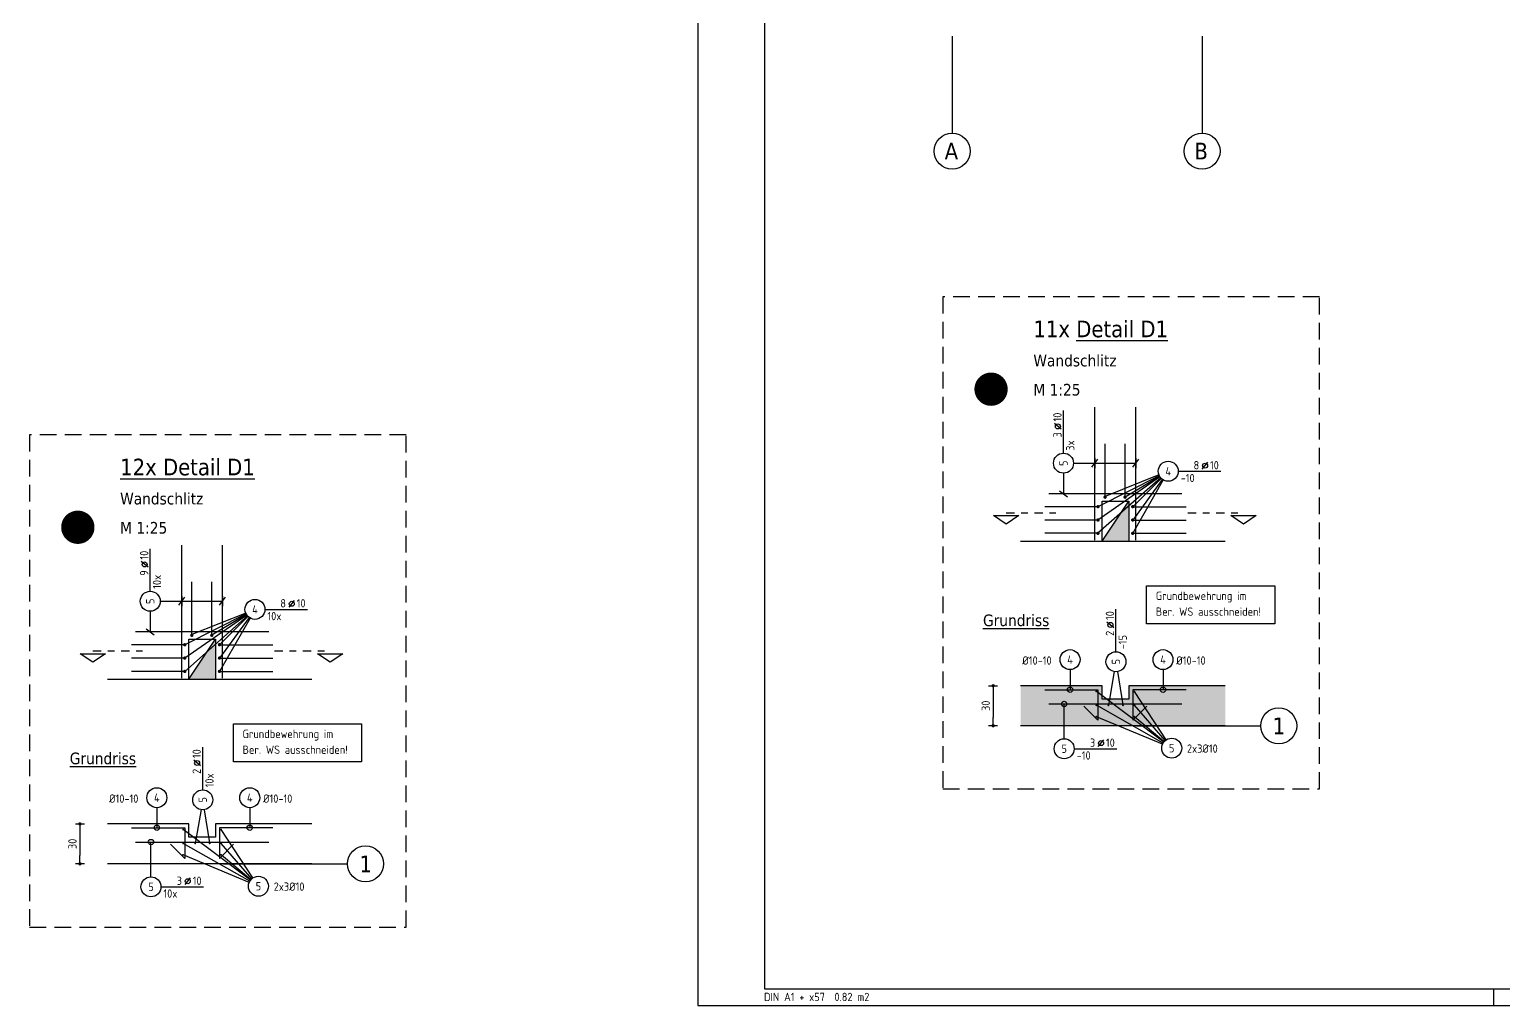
# Model space of a CAD drawing. Extents: x 29.9 to 129.4, y -19 to 13.6.
# Drawn here: x 29.92 to 52.05, y -19.01 to -4.35 of the extents above; entities that cross this region are included whole.
import ezdxf
from ezdxf.enums import TextEntityAlignment as Align

# ---------------------------------------------------------------- set-up
doc = ezdxf.new("R2010")
doc.units = 0
doc.header["$LTSCALE"] = 0.5
for name, pattern in [('AUSGEZOGEN', [1000.01, 1000, 0.01]), ('DASHDOTSMALL', [1.05, 0.5, -0.25, 0.05, -0.25]), ('STRICHLINIE', [0.75, 0.5, -0.25]), ('STRICHPUNKT2', [0.55, 0.25, -0.125, 0.05, -0.125])]:
    doc.linetypes.add(name, pattern=pattern)
for name, color, linetype in [('ACHSEN', 7, 'Continuous'), ('BETON', 7, 'Continuous'), ('DETAIL', 7, 'Continuous'), ('grau_hell', 7, 'Continuous'), ('grau_mittel', 7, 'Continuous'), ('HILFE', 7, 'Continuous'), ('MASSE', 7, 'Continuous'), ('RAHMEN', 7, 'Continuous'), ('RND', 7, 'Continuous'), ('SCHNITTE', 7, 'Continuous'), ('SFP_Achsen', 7, 'Continuous'), ('TEXT', 7, 'Continuous')]:
    doc.layers.add(name, color=color, linetype=linetype)
doc.layers.add('NOPLOT', color=7, linetype='Continuous', plot=False)
doc.styles.add('helv', font='tahoma.ttf')
doc.styles.add('txt', font='isocp.shx')
doc.dimstyles.new('DOT_I', dxfattribs={"dimscale": 0.5, "dimtxt": 0.25, "dimasz": 0.25, "dimexe": 0.1, "dimexo": 0.3, "dimgap": 0.1, "dimtad": 1, "dimdec": 3, "dimzin": 3, "dimtxsty": 'txt', "dimblk": 'DOT', "dimblk1": 'DOT', "dimblk2": 'DOT', "dimsah": 1, "dimcen": 0.1, "dimse1": 1, "dimse2": 1, "dimazin": 0, "dimtfac": 1, "dimtdec": 4, "dimtix": 1, "dimtmove": 2, "dimatfit": 3, "dimfxl": 0, "dimtvp": 1, "dimtolj": 1, "dimtzin": 0, "dimarcsym": 0})

# ---------------------------------------------------------------- blocks, each defined once
blk = doc.blocks.new('RND_LEI')
at = {"layer": 'RND', "color": 7, "linetype": 'Continuous'}
blk.add_line((1.022, 0.066), (1.19, 0.27), dxfattribs=at)
for centre, radius in [((0, 0), 0.3), ((1.106, 0.168), 0.075)]:
    blk.add_circle(centre, radius, dxfattribs=at)
at = {"layer": 'RND', "color": 7, "linetype": 'Continuous', "style": 'txt'}
blk.add_attdef('POSL', text='', height=0.25, dxfattribs=at).set_placement((0, 0), align=Align.MIDDLE)
blk.add_attdef('ANZ', text='', height=0.25, dxfattribs=at).set_placement((0.931, 0.057), align=Align.RIGHT)
for tag, p in [('DUM', (1.253, 0.057)), ('ABSTD', (1.674, 0.057)), ('POSTXT', (0.374, -0.327))]:
    blk.add_attdef(tag, p, '', height=0.25, dxfattribs=at)
blk = doc.blocks.new('lei_gre')
at = {"layer": 'RND', "color": 7, "linetype": 'Continuous'}
for p, q in [((-0.09, -0.12), (0.09, 0.12)), ((0, 0.15), (0, -0.15))]:
    blk.add_line(p, q, dxfattribs=at)
blk = doc.blocks.new('SCHN-2')
at = {"layer": 'SCHNITTE', "color": 6, "linetype": 'Continuous'}
blk.add_lwpolyline([(0.378, 0.088), (0, 0.34), (-0.378, 0.088)], close=True, dxfattribs=at)
at = {"layer": 'SCHNITTE', "color": 1, "linetype": 'DASHDOTSMALL', "style": 'helv'}
blk.add_attdef('SCHN-2', text='', height=0.35, dxfattribs=at).set_placement((0, 0.45), align=Align.CENTER)
blk = doc.blocks.new('RND_HIN')
at = {"layer": 'RND', "color": 7, "linetype": 'Continuous'}
blk.add_circle((0, 0), 0.3, dxfattribs=at)
at = {"layer": 'RND', "color": 7, "linetype": 'Continuous', "style": 'txt'}
blk.add_attdef('POSI', text='', height=0.25, dxfattribs=at).set_placement((0, 0), align=Align.MIDDLE)
blk = doc.blocks.new('DOT')
at = {"layer": 'MASSE', "color": 7, "linetype": 'Continuous'}
for p, q in [((0, 0), (-1, 0)), ((0, 0.54), (0, -0.54))]:
    blk.add_line(p, q, dxfattribs=at)
at = {"layer": 'MASSE', "color": 7, "linetype": 'Continuous', "const_width": 0.2}
blk.add_lwpolyline([(-0.1, 0, 1), (0.1, 0, 1)], format="xyb", close=True, dxfattribs=at)
blk = doc.blocks.new('*D16')
at = {"layer": 'DEFPOINTS', "color": 0, "linetype": 'AUSGEZOGEN', "transparency": 16777216}
for p in [(44.39, -14.209), (44.39, -14.809), (44.39, -14.809)]:
    blk.add_point(p, dxfattribs=at)
at = {"layer": 'MASSE', "color": 0, "linetype": 'AUSGEZOGEN', "lineweight": -2, "transparency": 16777216}
blk.add_line((44.39, -14.334), (44.39, -14.684), dxfattribs=at)
at = {"layer": 'MASSE', "color": 0, "linetype": 'AUSGEZOGEN', "lineweight": -2, "transparency": 16777216, "xscale": 0.125, "yscale": 0.125, "zscale": 0.125}
for p, rotation in [((44.39, -14.209), 90), ((44.39, -14.809), 270)]:
    blk.add_blockref('DOT', p, dxfattribs=dict(at, rotation=rotation))
at = {"layer": 'MASSE', "color": 0, "linetype": 'AUSGEZOGEN', "transparency": 16777216, "insert": (44.278, -14.509), "char_height": 0.125, "attachment_point": 5, "rotation": 90, "style": 'txt'}
blk.add_mtext('\\A1;30', dxfattribs=at)
blk = doc.blocks.new('*D17')
at = {"layer": 'DEFPOINTS', "color": 0, "linetype": 'AUSGEZOGEN', "transparency": 16777216}
for p in [(30.68, -16.283), (30.68, -16.883), (30.68, -16.883)]:
    blk.add_point(p, dxfattribs=at)
at = {"layer": 'MASSE', "color": 0, "linetype": 'AUSGEZOGEN', "lineweight": -2, "transparency": 16777216}
blk.add_line((30.68, -16.408), (30.68, -16.758), dxfattribs=at)
at = {"layer": 'MASSE', "color": 0, "linetype": 'AUSGEZOGEN', "lineweight": -2, "transparency": 16777216, "xscale": 0.125, "yscale": 0.125, "zscale": 0.125}
for p, rotation in [((30.68, -16.283), 90), ((30.68, -16.883), 270)]:
    blk.add_blockref('DOT', p, dxfattribs=dict(at, rotation=rotation))
at = {"layer": 'MASSE', "color": 0, "linetype": 'AUSGEZOGEN', "transparency": 16777216, "insert": (30.568, -16.583), "char_height": 0.125, "attachment_point": 5, "rotation": 90, "style": 'txt'}
blk.add_mtext('\\A1;30', dxfattribs=at)
blk = doc.blocks.new('A1-57-0')
at = {"layer": 'RAHMEN'}
for p, q in [((0, 59.4), (0, 0)), ((0, 0), (137.9, 0))]:
    blk.add_line(p, q, dxfattribs=at)
at = {"layer": 'RAHMEN', "color": 5}
for p, q in [((2, 58.9), (2, 0.5)), ((2, 0.5), (137.4, 0.5))]:
    blk.add_line(p, q, dxfattribs=at)
at = {"layer": 'RAHMEN', "color": 7}
blk.add_line((23.9, 0), (23.9, 0.5), dxfattribs=at)
at = {"layer": 'RAHMEN', "color": 7, "style": 'txt'}
blk.add_text('DIN A1 + x57  0.82 m2', height=0.25, dxfattribs=at).set_placement((1.989, 0.133))

msp = doc.modelspace()

# ---------------------------------------------------------------- hatches: boundary and pattern name
at = {"layer": 'grau_hell'}
h = msp.add_hatch(color=9, dxfattribs=at)
h.paths.add_polyline_path([(46.0244, -12.037), (46.0468, -12.037), (46.4244, -12.037), (46.4244, -11.5117), (46.3033, -11.6188)])
h.paths.add_polyline_path([(46.3033, -11.6188), (46.4244, -11.5117), (46.4244, -11.437)])
h = msp.add_hatch(color=9, dxfattribs=at)
h.paths.add_polyline_path([(32.3144, -14.1108), (32.3368, -14.1108), (32.7144, -14.1108), (32.7144, -13.5855), (32.5933, -13.6925)])
h.paths.add_polyline_path([(32.5933, -13.6925), (32.7144, -13.5855), (32.7144, -13.5108)])

# ---------------------------------------------------------------- linework, layer by layer
at = {"layer": 'ACHSEN', "color": 140, "linetype": 'AUSGEZOGEN'}
for p, q in [((43.7757, -4.4526), (43.7757, -5.9084)), ((47.5257, -4.4526), (47.5257, -5.9084)), ((46.5441, -14.8095), (48.4061, -14.8095)), ((32.8341, -16.8832), (34.6961, -16.8832))]:
    msp.add_line(p, q, dxfattribs=at)
at = {"layer": 'BETON', "color": 6, "linetype": 'AUSGEZOGEN'}
for p, q in [((46.0244, -14.2095), (44.8028, -14.2095)), ((46.0244, -14.4095), (46.0244, -14.2095)), ((46.4244, -14.2095), (46.4244, -14.4095)), ((47.874, -14.2095), (46.4244, -14.2095)), ((46.4244, -14.4095), (46.0244, -14.4095)), ((47.874, -14.8095), (44.8028, -14.8095)), ((32.3144, -16.2832), (31.0928, -16.2832)), ((32.3144, -16.4832), (32.3144, -16.2832)), ((32.7144, -16.2832), (32.7144, -16.4832)), ((34.164, -16.2832), (32.7144, -16.2832)), ((32.7144, -16.4832), (32.3144, -16.4832)), ((34.164, -16.8832), (31.0928, -16.8832))]:
    msp.add_line(p, q, dxfattribs=at)
at = {"layer": 'DETAIL', "color": 102, "linetype": 'STRICHLINIE'}
for points in [[(43.6328, -8.3674), (43.6328, -15.7578), (49.2886, -15.7578), (49.2886, -8.3674)], [(29.9228, -10.4411), (29.9228, -17.8315), (35.5786, -17.8315), (35.5786, -10.4411)]]:
    msp.add_lwpolyline(points, close=True, dxfattribs=at)
at = {"layer": 'grau_mittel', "color": 61}
for points in [[(46.0244, -14.2095), (46.0244, -14.8095), (44.8028, -14.2095), (44.8028, -14.8095)], [(46.4244, -14.2095), (46.4244, -14.8095), (47.874, -14.2095), (47.874, -14.8095)], [(46.0244, -14.4095), (46.0244, -14.8095), (46.4244, -14.4095), (46.4244, -14.8095)]]:
    msp.add_solid(points, dxfattribs=at)
at = {"layer": 'HILFE', "color": 102, "linetype": 'AUSGEZOGEN'}
for p, q in [((46.0244, -11.437), (46.4244, -11.437)), ((46.0244, -12.037), (46.0244, -11.437)), ((46.4244, -11.437), (46.4244, -12.037)), ((44.8028, -12.037), (47.874, -12.037)), ((44.8028, -12.037), (46.0468, -12.037)), ((46.4468, -12.037), (47.874, -12.037)), ((32.3144, -13.5108), (32.7144, -13.5108)), ((32.3144, -14.1108), (32.3144, -13.5108)), ((32.7144, -13.5108), (32.7144, -14.1108)), ((31.0928, -14.1108), (34.164, -14.1108)), ((31.0928, -14.1108), (32.3368, -14.1108)), ((32.7368, -14.1108), (34.164, -14.1108))]:
    msp.add_line(p, q, dxfattribs=at)
for points in [[(46.694, -12.7067), (48.6193, -12.7067), (48.6193, -13.2777), (46.694, -13.2777)], [(32.984, -14.7804), (34.9093, -14.7804), (34.9093, -15.3514), (32.984, -15.3514)]]:
    msp.add_lwpolyline(points, close=True, dxfattribs=at)
at = {"layer": 'NOPLOT', "color": 191, "linetype": 'AUSGEZOGEN'}
for p, q in [((46.0244, -12.037), (46.4244, -11.437)), ((32.3144, -14.1108), (32.7144, -13.5108))]:
    msp.add_line(p, q, dxfattribs=at)
at = {"layer": 'NOPLOT', "color": 191, "linetype": 'Continuous', "const_width": 0.25}
for points in [[(44.2337, -9.7544, 1), (44.4837, -9.7544, 1)], [(30.5237, -11.8281, 1), (30.7737, -11.8281, 1)]]:
    msp.add_lwpolyline(points, format="xyb", close=True, dxfattribs=at)
at = {"layer": 'RND', "color": 7, "linetype": 'AUSGEZOGEN'}
for p, q in [((45.4459, -10.7157), (45.4459, -10.0757)), ((47.168, -10.9872), (47.808, -10.9872)), ((31.7359, -12.7895), (31.7359, -12.1495)), ((33.458, -13.061), (34.098, -13.061)), ((46.2338, -13.6974), (46.2338, -13.0574)), ((32.5238, -15.7711), (32.5238, -15.1311)), ((45.6066, -15.1543), (46.2466, -15.1543)), ((31.8966, -17.228), (32.5366, -17.228))]:
    msp.add_line(p, q, dxfattribs=at)
at = {"layer": 'RND', "color": 102, "linetype": 'AUSGEZOGEN'}
for p, q in [((45.4459, -11.0157), (45.4459, -11.3242)), ((45.5959, -10.8657), (46.53, -10.8657)), ((46.884, -11.0548), (45.9636, -11.519)), ((46.8786, -11.0426), (46.0699, -11.3637)), ((46.8894, -11.0644), (46.3699, -11.3762)), ((46.8947, -11.0728), (45.9636, -11.719)), ((46.9056, -11.0866), (45.9636, -11.919)), ((46.9118, -11.0932), (46.4853, -11.519)), ((46.9297, -11.1085), (46.4853, -11.719)), ((46.9435, -11.1175), (46.4853, -11.919)), ((31.8859, -12.9395), (32.82, -12.9395)), ((31.7359, -13.0895), (31.7359, -13.398)), ((33.174, -13.1285), (32.2536, -13.5927)), ((33.1847, -13.1465), (32.2536, -13.7927)), ((33.1956, -13.1603), (32.2536, -13.9927)), ((33.1686, -13.1163), (32.3599, -13.4374)), ((33.1794, -13.1382), (32.6599, -13.4499)), ((33.2018, -13.167), (32.7753, -13.5927)), ((33.2197, -13.1823), (32.7753, -13.7927)), ((33.2335, -13.1912), (32.7753, -13.9927)), ((45.5442, -13.966), (45.5442, -14.2674)), ((46.208, -13.9951), (46.1194, -14.5013)), ((46.2576, -13.9955), (46.3375, -14.4944)), ((46.9398, -13.966), (46.9398, -14.2674)), ((46.9502, -15.0556), (45.939, -14.2946)), ((46.9876, -15.0205), (46.5099, -14.2946)), ((45.4566, -15.0043), (45.4566, -14.4819)), ((46.9398, -15.0715), (45.939, -14.5013)), ((46.9717, -15.0326), (46.5099, -14.5013)), ((46.9317, -15.088), (45.939, -14.6736)), ((46.9554, -15.0491), (46.5099, -14.6736)), ((31.8342, -16.0398), (31.8342, -16.3412)), ((32.498, -16.0689), (32.4094, -16.5751)), ((32.5476, -16.0693), (32.6275, -16.5682)), ((33.2298, -16.0398), (33.2298, -16.3412)), ((33.2402, -17.1293), (32.229, -16.3684)), ((33.2776, -17.0942), (32.7999, -16.3684)), ((31.7466, -17.078), (31.7466, -16.5556)), ((33.2298, -17.1453), (32.229, -16.5751)), ((33.2617, -17.1063), (32.7999, -16.5751)), ((33.2217, -17.1617), (32.229, -16.7474)), ((33.2454, -17.1229), (32.7999, -16.7474))]:
    msp.add_line(p, q, dxfattribs=at)
at = {"layer": 'RND', "color": 1, "linetype": 'AUSGEZOGEN'}
for points in [[(45.9188, -12.0223), (45.9188, -10.0223)], [(46.53, -12.0223), (46.53, -10.0223)], [(46.0699, -11.3762), (46.0699, -10.5762)], [(46.3699, -11.3762), (46.3699, -10.5762)], [(47.2244, -11.3242), (45.2244, -11.3242)], [(45.9636, -11.519), (45.1636, -11.519)], [(45.9636, -11.719), (45.1636, -11.719)], [(46.4853, -11.519), (47.2853, -11.519)], [(46.4853, -11.719), (47.2853, -11.719)], [(45.9636, -11.919), (45.1636, -11.919)], [(46.4853, -11.919), (47.2853, -11.919)], [(32.2088, -14.096), (32.2088, -12.096)], [(32.82, -14.096), (32.82, -12.096)], [(32.3599, -13.4499), (32.3599, -12.6499)], [(32.6599, -13.4499), (32.6599, -12.6499)], [(33.5144, -13.398), (31.5144, -13.398)], [(32.2536, -13.5927), (31.4536, -13.5927)], [(32.7753, -13.5927), (33.5753, -13.5927)], [(32.2536, -13.7927), (31.4536, -13.7927)], [(32.7753, -13.7927), (33.5753, -13.7927)], [(32.2536, -13.9927), (31.4536, -13.9927)], [(32.7753, -13.9927), (33.5753, -13.9927)], [(45.1636, -14.2674), (45.9636, -14.2674), (45.9636, -14.7274), (45.7514, -14.5153)], [(47.2853, -14.2674), (46.4853, -14.2674), (46.4853, -14.7274), (46.6974, -14.5153)], [(45.2244, -14.4819), (47.2244, -14.4819)], [(31.4536, -16.3412), (32.2536, -16.3412), (32.2536, -16.8012), (32.0414, -16.589)], [(33.5753, -16.3412), (32.7753, -16.3412), (32.7753, -16.8012), (32.9874, -16.589)], [(31.5144, -16.5556), (33.5144, -16.5556)]]:
    msp.add_lwpolyline(points, dxfattribs=at)
at = {"layer": 'RND', "color": 7, "linetype": 'AUSGEZOGEN'}
for points, const_width in [([(45.9761, -11.519, -1), (45.9511, -11.519, -1)], 0.025), ([(46.0699, -11.3887, -1), (46.0699, -11.3637, -1)], 0.025), ([(46.3699, -11.3887, -1), (46.3699, -11.3637, -1)], 0.025), ([(46.4728, -11.519, 1), (46.4978, -11.519, 1)], 0.025), ([(45.9761, -11.719, -1), (45.9511, -11.719, -1)], 0.025), ([(46.4728, -11.719, 1), (46.4978, -11.719, 1)], 0.025), ([(45.9761, -11.919, -1), (45.9511, -11.919, -1)], 0.025), ([(46.4728, -11.919, 1), (46.4978, -11.919, 1)], 0.025), ([(32.3599, -13.4624, -1), (32.3599, -13.4374, -1)], 0.025), ([(32.6599, -13.4624, -1), (32.6599, -13.4374, -1)], 0.025), ([(32.2661, -13.5927, -1), (32.2411, -13.5927, -1)], 0.025), ([(32.7628, -13.5927, 1), (32.7878, -13.5927, 1)], 0.025), ([(32.2661, -13.7927, -1), (32.2411, -13.7927, -1)], 0.025), ([(32.7628, -13.7927, 1), (32.7878, -13.7927, 1)], 0.025), ([(32.2661, -13.9927, -1), (32.2411, -13.9927, -1)], 0.025), ([(32.7628, -13.9927, 1), (32.7878, -13.9927, 1)], 0.025), ([(45.932, -14.2946, 1), (45.946, -14.2946, 1)], 0.014), ([(46.5169, -14.2946, -1), (46.5029, -14.2946, -1)], 0.014), ([(45.932, -14.5013, 1), (45.946, -14.5013, 1)], 0.014), ([(46.1124, -14.5013, 1), (46.1264, -14.5013, 1)], 0.014), ([(46.3316, -14.5013, 1), (46.3456, -14.5013, 1)], 0.014), ([(46.5169, -14.5013, -1), (46.5029, -14.5013, -1)], 0.014), ([(45.932, -14.6736, 1), (45.946, -14.6736, 1)], 0.014), ([(46.5169, -14.6736, -1), (46.5029, -14.6736, -1)], 0.014), ([(32.222, -16.3684, 1), (32.236, -16.3684, 1)], 0.014), ([(32.8069, -16.3684, -1), (32.7929, -16.3684, -1)], 0.014), ([(32.222, -16.5751, 1), (32.236, -16.5751, 1)], 0.014), ([(32.4024, -16.5751, 1), (32.4164, -16.5751, 1)], 0.014), ([(32.6216, -16.5751, 1), (32.6356, -16.5751, 1)], 0.014), ([(32.8069, -16.5751, -1), (32.7929, -16.5751, -1)], 0.014), ([(32.222, -16.7474, 1), (32.236, -16.7474, 1)], 0.014), ([(32.8069, -16.7474, -1), (32.7929, -16.7474, -1)], 0.014)]:
    msp.add_lwpolyline(points, format="xyb", close=True, dxfattribs=dict(at, const_width=const_width))
for centre in [(45.5442, -14.2674), (46.9398, -14.2674), (45.4566, -14.4819), (31.8342, -16.3412), (33.2298, -16.3412), (31.7466, -16.5556)]:
    msp.add_circle(centre, 0.04, dxfattribs=at)
at = {"layer": 'SCHNITTE', "color": 6, "linetype": 'STRICHPUNKT2'}
for p, q in [((44.5852, -11.6098), (45.3298, -11.6098)), ((47.3127, -11.6098), (48.1481, -11.6098)), ((30.8752, -13.6835), (31.6198, -13.6835)), ((33.6027, -13.6835), (34.4381, -13.6835))]:
    msp.add_line(p, q, dxfattribs=at)
at = {"layer": 'SFP_Achsen', "color": 7, "linetype": 'AUSGEZOGEN'}
for centre in [(43.7757, -6.1789), (47.5257, -6.1789), (48.6766, -14.8095), (34.9666, -16.8832)]:
    msp.add_circle(centre, 0.2705, dxfattribs=at)

# ---------------------------------------------------------------- block references
at = {"layer": 'RAHMEN', "color": 7, "linetype": 'AUSGEZOGEN', "xscale": 0.5, "yscale": 0.5, "zscale": 0.5}
msp.add_blockref('A1-57-0', (39.9553, -19.0109), dxfattribs=at)
at = {"layer": 'RND', "color": 7, "linetype": 'AUSGEZOGEN', "xscale": 0.5, "yscale": 0.5, "zscale": 0.5, "rotation": 90}
for p, values in [((45.4459, -10.8657), {'POSL': '5', 'DUM': '10', 'ANZ': '3', 'POSTXT': '3x'}), ((31.7359, -12.9395), {'POSL': '5', 'DUM': '10', 'ANZ': '9', 'POSTXT': '10x'}), ((46.2338, -13.8474), {'POSL': '5', 'DUM': '10', 'ANZ': '2', 'POSTXT': '-15'}), ((32.5238, -15.9211), {'POSL': '5', 'DUM': '10', 'ANZ': '2', 'POSTXT': '10x'})]:
    msp.add_blockref('RND_LEI', p, dxfattribs=at).add_auto_attribs(values)
at = {"layer": 'RND', "color": 102, "linetype": 'AUSGEZOGEN', "xscale": 0.5, "yscale": 0.5, "zscale": 0.5}
for p in [(45.9188, -10.8657), (46.53, -10.8657), (32.2088, -12.9395), (32.82, -12.9395)]:
    msp.add_blockref('lei_gre', p, dxfattribs=at)
at = {"layer": 'RND', "color": 7, "linetype": 'AUSGEZOGEN', "xscale": 0.5, "yscale": 0.5, "zscale": 0.5}
for name, p, values in [('RND_LEI', (47.018, -10.9872), {'POSL': '4', 'DUM': '10', 'ANZ': '8', 'POSTXT': '-10'}), ('RND_LEI', (33.308, -13.061), {'POSL': '4', 'DUM': '10', 'ANZ': '8', 'POSTXT': '10x'}), ('RND_HIN', (45.5442, -13.816), {'POSI': '4'}), ('RND_HIN', (46.9398, -13.816), {'POSI': '4'}), ('RND_LEI', (45.4566, -15.1543), {'POSL': '5', 'DUM': '10', 'ANZ': '3', 'POSTXT': '-10'}), ('RND_HIN', (47.0701, -15.1458), {'POSI': '5'}), ('RND_HIN', (31.8342, -15.8898), {'POSI': '4'}), ('RND_HIN', (33.2298, -15.8898), {'POSI': '4'}), ('RND_LEI', (31.7466, -17.228), {'POSL': '5', 'DUM': '10', 'ANZ': '3', 'POSTXT': '10x'}), ('RND_HIN', (33.3601, -17.2195), {'POSI': '5'})]:
    msp.add_blockref(name, p, dxfattribs=at).add_auto_attribs(values)
at = {"layer": 'RND', "color": 102, "linetype": 'AUSGEZOGEN', "xscale": 0.5, "yscale": 0.5, "zscale": 0.5, "rotation": 270}
for p in [(45.4459, -11.3242), (31.7359, -13.398)]:
    msp.add_blockref('lei_gre', p, dxfattribs=at)
at = {"layer": 'SCHNITTE', "color": 6, "linetype": 'STRICHPUNKT2', "xscale": -0.5, "yscale": 0.5, "zscale": 0.5, "rotation": 180}
for p in [(44.5852, -11.6098), (48.1481, -11.6098), (30.8752, -13.6835), (34.4381, -13.6835)]:
    msp.add_blockref('SCHN-2', p, dxfattribs=at)

# ---------------------------------------------------------------- texts
at = {"layer": 'SFP_Achsen', "color": 6, "linetype": 'AUSGEZOGEN', "style": 'helv'}
for s, p in [('A', (43.6616, -6.3033)), ('B', (47.4116, -6.3033)), ('1', (48.586, -14.9357)), ('1', (34.876, -17.0094))]:
    msp.add_text(s, height=0.25, dxfattribs=at).set_placement(p)
at = {"layer": 'TEXT', "color": 6, "linetype": 'AUSGEZOGEN', "style": 'helv'}
for s, p in [('11x %%UDetail D1', (44.9939, -8.9745)), ('%%U12x Detail D1', (31.2839, -11.0483))]:
    msp.add_text(s, height=0.25, dxfattribs=at).set_placement(p)
at = {"layer": 'TEXT', "color": 1, "linetype": 'AUSGEZOGEN', "style": 'helv'}
for s, p in [('Wandschlitz', (44.9939, -9.412)), ('M 1:25', (44.9939, -9.8495)), ('Wandschlitz', (31.2839, -11.4858)), ('M 1:25', (31.2839, -11.9233)), ('%%UGrundriss', (44.2374, -13.3131)), ('%%UGrundriss', (30.5274, -15.3868))]:
    msp.add_text(s, height=0.175, dxfattribs=at).set_placement(p)
at = {"layer": 'TEXT', "color": 7, "linetype": 'AUSGEZOGEN', "style": 'txt'}
for s, p in [('Grundbewehrung im ', (46.832, -12.92)), ('Ber. WS ausschneiden!', (46.832, -13.1575)), ('%%C10-10', (44.828, -13.8917)), ('%%C10-10', (47.1393, -13.8917)), ('Grundbewehrung im ', (33.122, -14.9937)), ('Ber. WS ausschneiden!', (33.122, -15.2312)), ('2x3%%C10', (47.299, -15.214)), ('%%C10-10', (31.118, -15.9654)), ('%%C10-10', (33.4293, -15.9654)), ('2x3%%C10', (33.589, -17.2877))]:
    msp.add_text(s, height=0.125, dxfattribs=at).set_placement(p)

# ---------------------------------------------------------------- dimensions: what is measured, and where the dimension line sits
at = {"layer": 'MASSE', "color": 7, "linetype": 'AUSGEZOGEN'}
for base, p1, p2, picture, middle in [((44.3902, -14.8095), (44.3902, -14.2095), (44.3902, -14.8095), '*D16', (44.2777, -14.5095)), ((30.6801, -16.8832), (30.6801, -16.2832), (30.6801, -16.8832), '*D17', (30.5676, -16.5832))]:
    dim = msp.add_linear_dim(base=base, p1=p1, p2=p2, angle=90, dimstyle='DOT_I', override={"dimdec": 0, "dimlfac": 50}, dxfattribs=at)
    dim.commit()
    dim.dimension.update_dxf_attribs({"geometry": picture, "text_midpoint": middle})

doc.saveas('drawing.dxf')
